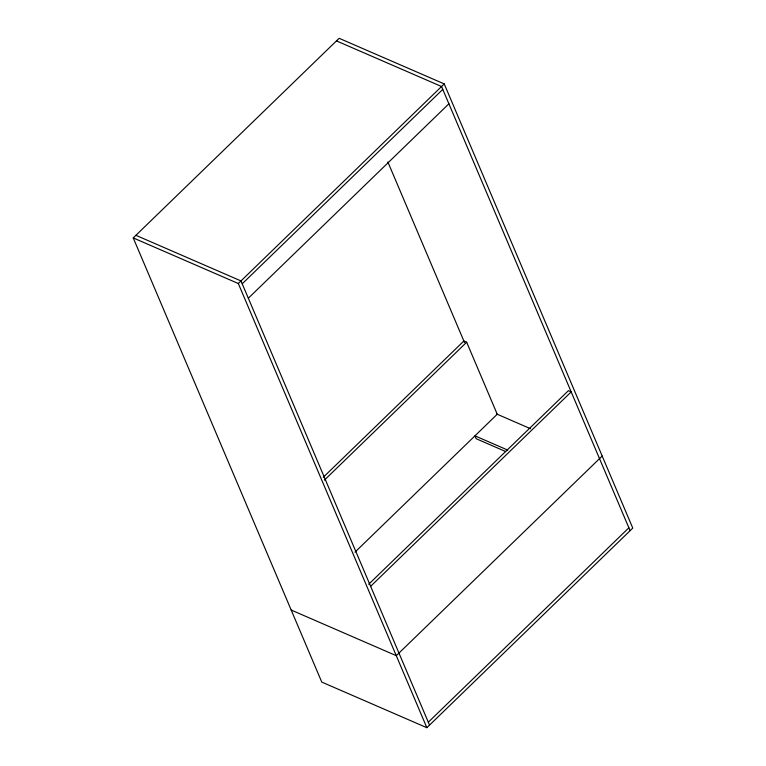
<?xml version="1.0" encoding="UTF-8"?>
<svg xmlns="http://www.w3.org/2000/svg" width="766" height="766" viewBox="0 0 766 766"><rect width="100%" height="100%" fill="white"/><g stroke="black" fill="none" stroke-linecap="round" stroke-linejoin="round"><path stroke-width="1.15" d="M133.227 237.91L339.147 38.3L444.232 83.915L632.773 528.09L426.853 727.7L321.768 682.085L133.227 237.91L238.312 283.525L426.853 727.7M238.312 283.525L444.232 83.915M242.209 283.813L442.777 89.392M248.328 298.223L448.895 103.793M323.29 477.266L463.861 341.004L466.666 342.22L497.239 414.243L354.955 552.171M324.382 480.148L466.666 342.22M368.676 584.276L568.391 390.689L571.187 391.905L370.62 586.325M602.191 456.057L396.281 655.677L291.185 610.042M428.299 722.214L628.876 527.793M336.465 40.895L441.561 86.51L630.102 530.685M135.898 235.315L240.993 280.93L429.535 725.105M496.627 413.985L530.56 428.721M507.743 450.082L474.949 435.844L476.174 438.726L505.694 451.547M387.874 161.999L464.522 342.565"/></g></svg>
